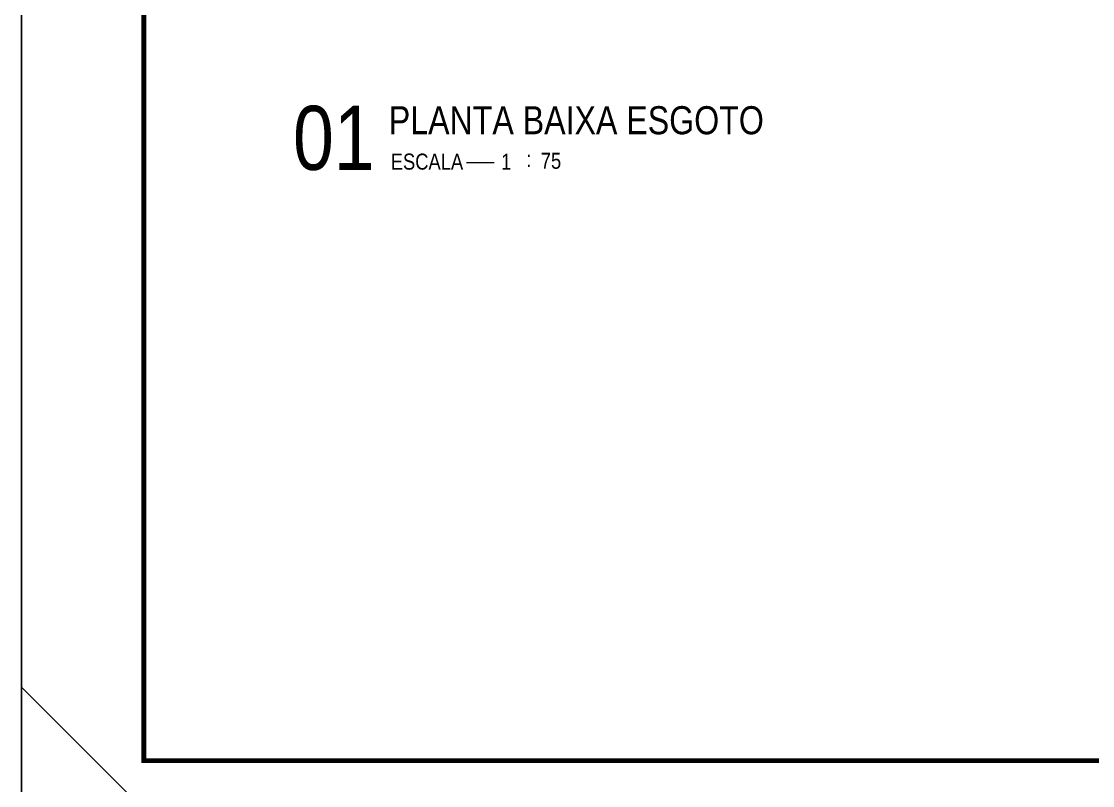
# Model space of a CAD drawing. Header units: millimetres. Extents: x 1573 to 2177, y 1587 to 1932.
# Drawn here: x 1884.45 to 1906.32, y 1872.83 to 1888.43 of the extents above; entities that cross this region are included whole.
import ezdxf
from ezdxf.enums import TextEntityAlignment as Align

# ---------------------------------------------------------------- set-up
doc = ezdxf.new("R2010")
doc.units = ezdxf.units.MM
doc.header["$LTSCALE"] = 0.03
for name, color, linetype in [('E-txt-g', 3, 'Continuous'), ('E-TXT-Y', 2, 'Continuous'), ('HIDROSSANITÁRIO', 8, 'Continuous'), ("PRANCHA - PROJETU'S", 7, 'Continuous')]:
    doc.layers.add(name, color=color, linetype=linetype)
doc.layers.add('E-Txt-W', color=7, linetype='Continuous', lineweight=20)
doc.styles.add('F2', font='ARIALN.TTF')

# ---------------------------------------------------------------- blocks, each defined once
blk = doc.blocks.new('ADFSGASDFG')
at = {"layer": "PRANCHA - PROJETU'S", "color": 1}
for p, q in [((276.578, 107.346), (276.578, 47.946)), ((279.078, 47.946), (276.578, 50.446))]:
    blk.add_line(p, q, dxfattribs=at)
at = {"layer": "PRANCHA - PROJETU'S", "color": 4, "const_width": 0.1}
blk.add_lwpolyline([(279.078, 106.346), (359.678, 106.346), (359.678, 48.946), (279.078, 48.946)], close=True, dxfattribs=at)
blk = doc.blocks.new('IND_DES')
at = {"layer": 'E-Txt-W', "color": 7}
blk.add_line((0.0269, -0.2428), (0.1984, -0.2428), dxfattribs=at)
at = {"layer": 'E-txt-g', "color": 7, "style": 'F2'}
for s, p in [('ESCALA', (-0.4463, -0.2864)), ('1', (0.2426, -0.2864)), (':', (0.3988, -0.2706))]:
    blk.add_text(s, height=0.1, dxfattribs=at).set_placement(p)
blk.add_attdef('ESCALA', (0.4897, -0.2812), '', height=0.1, dxfattribs=at)
at = {"layer": 'E-Txt-W', "color": 6, "style": 'F2'}
blk.add_attdef('00', text='', height=0.4, dxfattribs=at).set_placement((-0.7083, -0.2881), align=Align.CENTER)
at = {"layer": 'E-TXT-Y', "color": 7, "style": 'F2'}
for tag, p in [('PROJETO', (-0.4563, 0.1829)), ('DESENHO', (-0.4582, -0.0658))]:
    blk.add_attdef(tag, p, '', height=0.175, dxfattribs=at)

msp = doc.modelspace()

# ---------------------------------------------------------------- block references
at = {"layer": 'HIDROSSANITÁRIO', "color": 8}
ref = msp.add_blockref('IND_DES', (1893.453, 1886.337), dxfattribs=dict(at, xscale=3.27172006665057, yscale=3.27172006665057, zscale=3.27172006665057))
ref.add_attrib('00', '01', dxfattribs={"layer": 'E-Txt-W', "height": 1.3087, "style": 'F2'}).set_placement((1890.832, 1885.394), align=Align.CENTER)
ref.add_attrib('DESENHO', 'PLANTA BAIXA ESGOTO', (1891.954, 1886.122), dxfattribs={"layer": 'E-TXT-Y', "color": 2, "height": 0.57255, "style": 'F2'})
ref.add_attrib('ESCALA', '75', (1895.055, 1885.417), dxfattribs={"layer": 'E-txt-g', "color": 7, "height": 0.3272, "style": 'F2'})
at = {"layer": "PRANCHA - PROJETU'S", "color": 1}
msp.add_blockref('ADFSGASDFG', (1607.877, 1824.388), dxfattribs=at)

doc.saveas('drawing.dxf')
